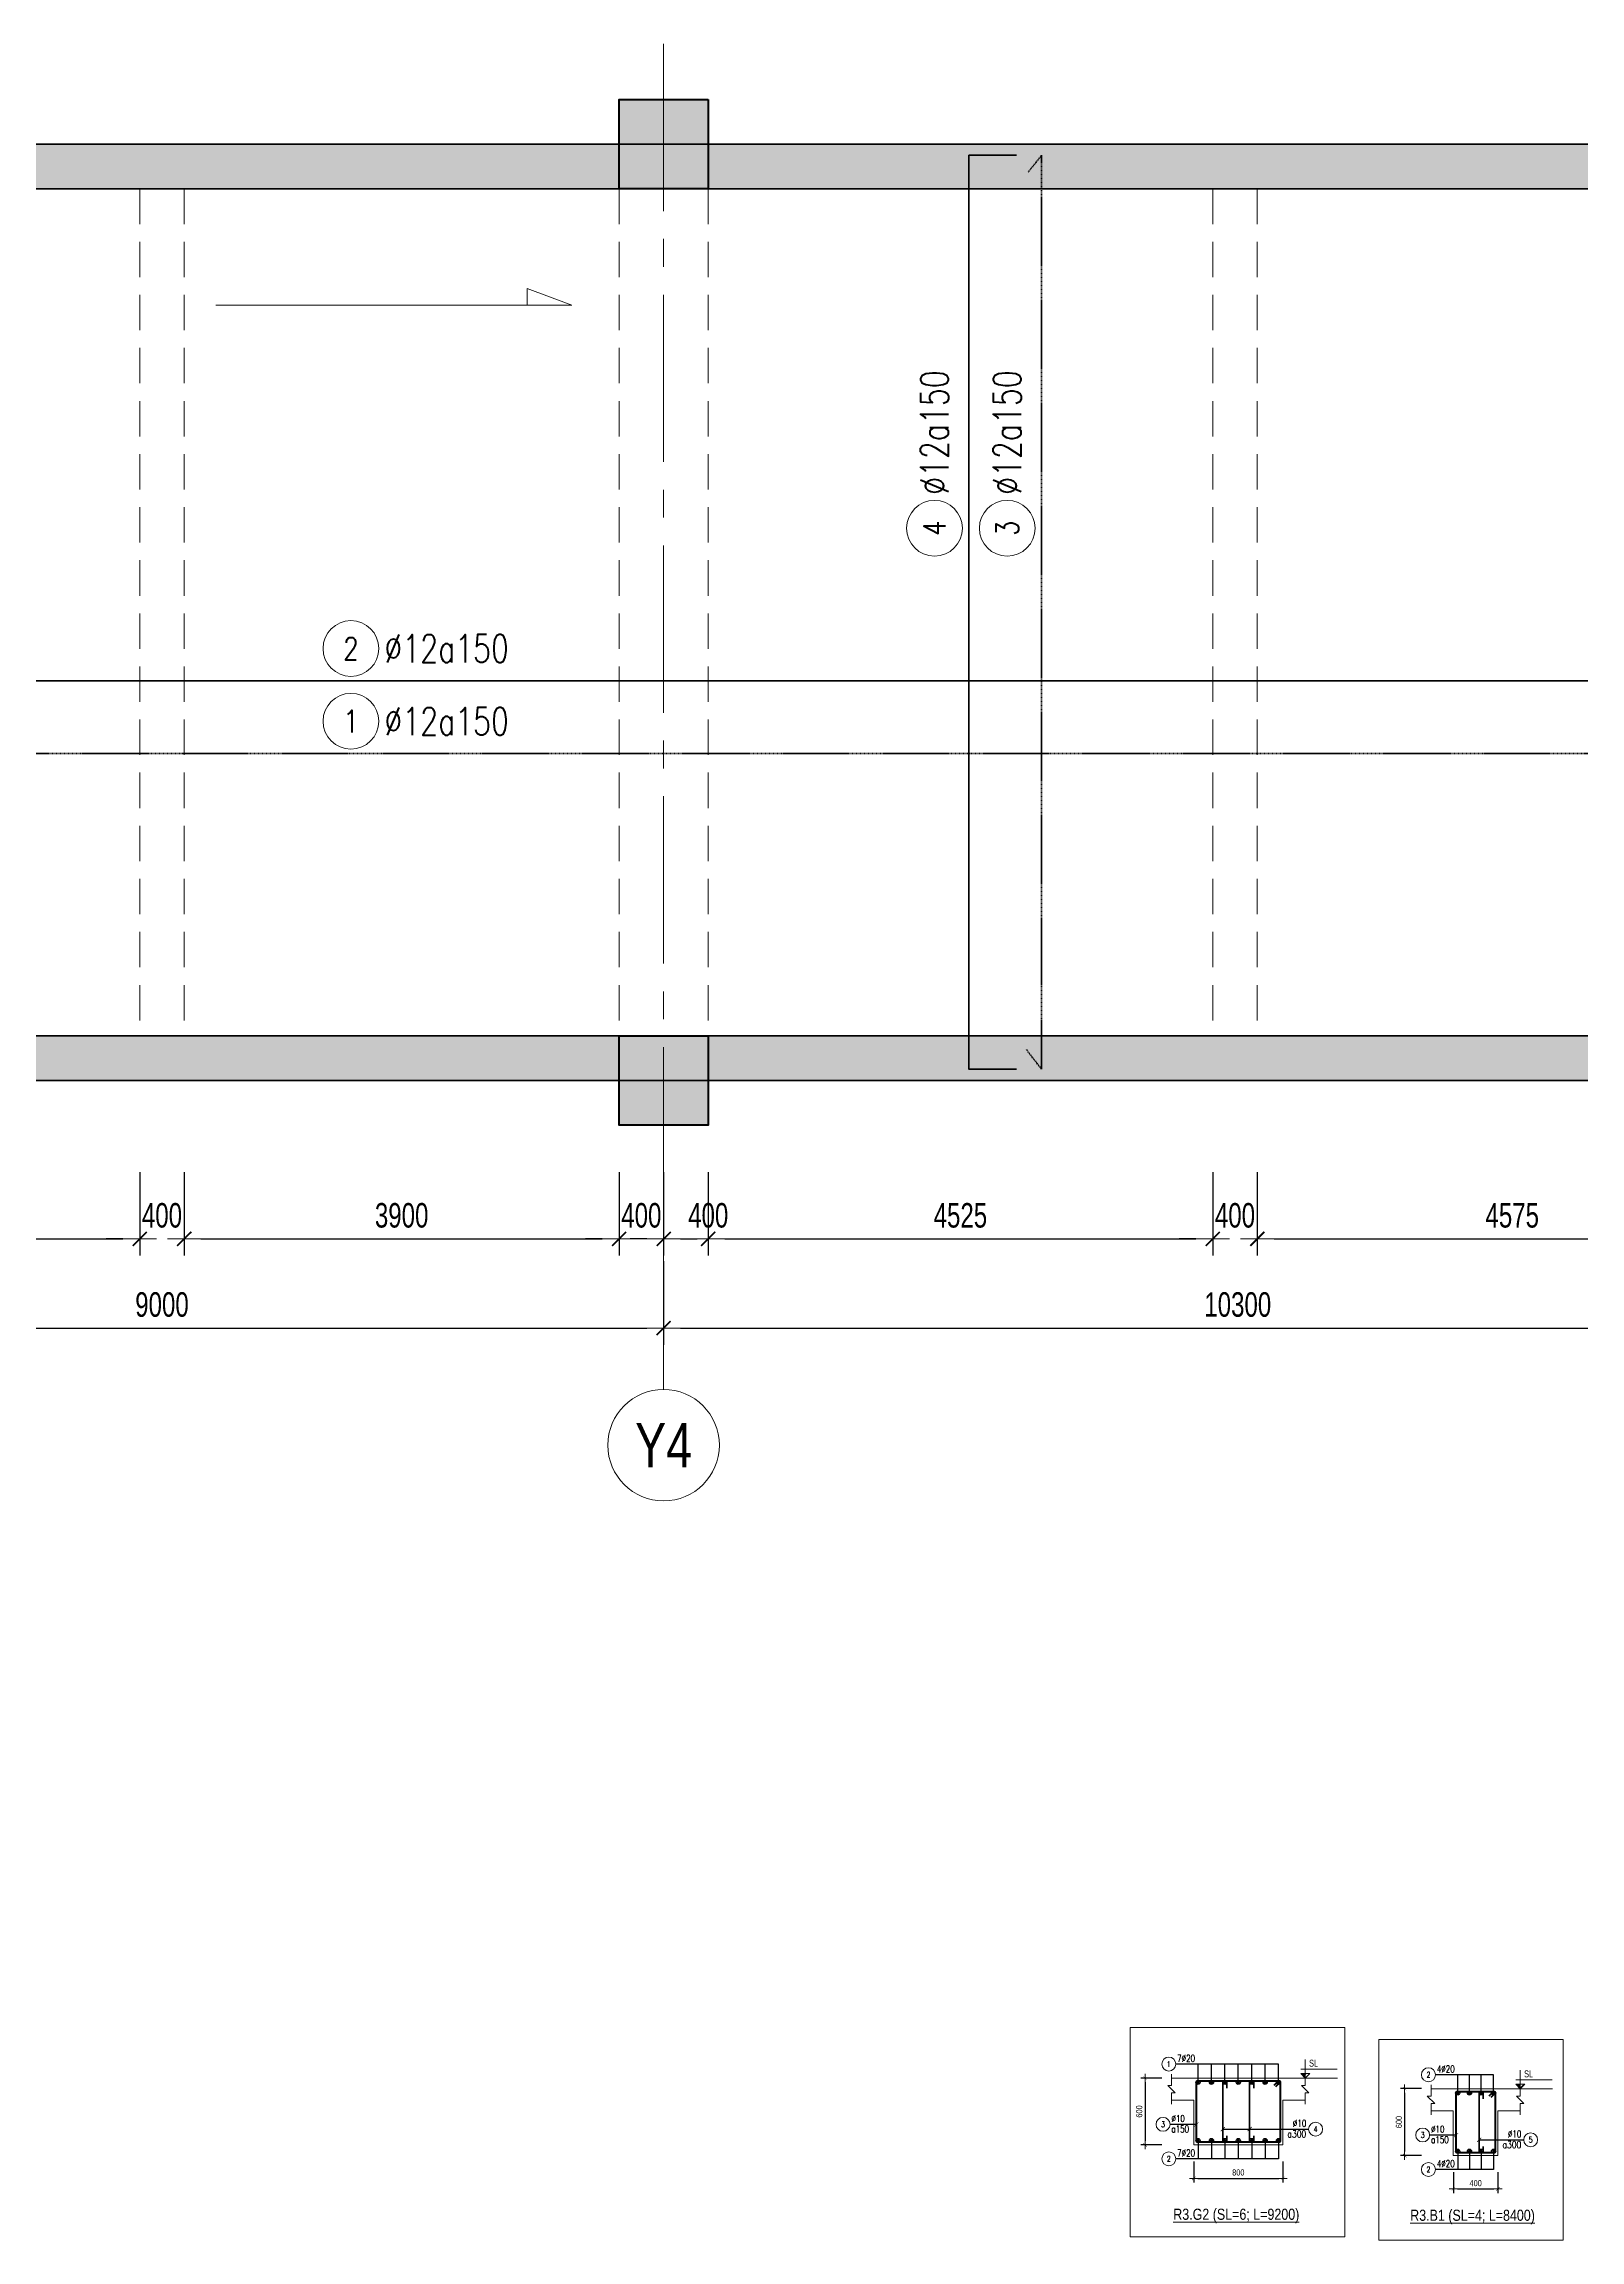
# Model space of a CAD drawing. Header units: millimetres. Extents: x -172050 to 1089997, y 452920 to 1051687.
# Drawn here: x 341758 to 355537, y 476603 to 496305 of the extents above; entities that cross this region are included whole.
import ezdxf
from ezdxf.enums import TextEntityAlignment as Align

# ---------------------------------------------------------------- set-up
doc = ezdxf.new("R2010")
doc.units = ezdxf.units.MM
doc.header["$MEASUREMENT"] = 0
for name, pattern in [('_DASH', [0.6, 0.4, -0.2]), ('CENTER2', [1.125, 0.75, -0.125, 0.125, -0.125]), ('HIDDEN2', [4.7625, 3.175, -1.5875]), ('POD_Grid$0$CENTER2', [1.125, 0.75, -0.125, 0.125, -0.125])]:
    doc.linetypes.add(name, pattern=pattern)
doc.layers.get('Defpoints').update_dxf_attribs({"color": 151, "lineweight": 9})
for name, color, linetype, lineweight in [('kata_thep - H', 4, 'Continuous', 35), ('NDC_S_ANNO', 7, 'Continuous', 20), ('NDC_S_AXIS', 5, 'CENTER2', 13), ('NDC_S_BEAM', 3, 'HIDDEN2', 20), ('NDC_S_CONTINUOUS', 3, 'Continuous', 20), ('NDC_S_DIM', 1, 'Continuous', 15), ('NDC_S_HATCH MATERIAL', 8, 'Continuous', 13), ('NDC_S_REBAR', 4, 'Continuous', 35), ('NDC_S_STIRRUP', 4, 'Continuous', 40), ('NDC_S_SYMBOL', 1, 'Continuous', 15), ('NDC_S_TEXT SYMBOL', 7, 'Continuous', 20), ('NDC_S_THIN LINE', 8, 'Continuous', 9), ('NDC_S_VN TEXT', 7, 'Continuous', 20), ('PD_B1F_Col$0$NDC_S-COLUMN', 4, 'Continuous', 40), ('PD_B1F_Col$0$NDC_S_HATCH COLUMN AND WALL', 251, 'Continuous', 13), ('POD_Grid$0$NDC_S_AXIS', 5, 'POD_Grid$0$CENTER2', 13), ('Ramp wall 3(B3-B1)$0$NDC_S_WALL', 6, 'Continuous', 35)]:
    doc.layers.add(name, color=color, linetype=linetype, lineweight=lineweight)
doc.styles.add('ARIAL', font='arial.ttf', dxfattribs={"width": 0.8})
doc.styles.add('NDC_ANNO', font='', dxfattribs={"width": 0.8})
doc.styles.add('NDC_DIM', font='', dxfattribs={"width": 0.75})
doc.styles.add('NDC_EN TXT', font='romans.shx', dxfattribs={"width": 0.8})
doc.styles.get('NDC_ANNO').set_extended_font_data('Dotum')
doc.styles.get('NDC_DIM').set_extended_font_data('Dotum')
doc.dimstyles.new('NDC_dim_100', dxfattribs={"dimscale": 100, "dimtxt": 2.2, "dimasz": 1.5, "dimexe": 1.5, "dimexo": 2.5, "dimgap": 1, "dimtad": 1, "dimdec": 0, "dimzin": 0, "dimdsep": 46, "dimtxsty": 'NDC_DIM', "dimblk": 'DIMMARK', "dimcen": 0.09, "dimdle": 1.2, "dimclrd": 1, "dimclre": 1, "dimclrt": 3, "dimadec": 0, "dimazin": 0, "dimtfac": 1, "dimtdec": 0, "dimtix": 1, "dimtofl": 0, "dimtmove": 0, "dimatfit": 3, "dimfxl": 6, "dimfxlon": 1, "dimtolj": 1, "dimtzin": 0, "dimarcsym": 0})
doc.dimstyles.new('NDC_dim_25', dxfattribs={"dimscale": 25, "dimtxt": 2.2, "dimasz": 1.5, "dimexe": 1.5, "dimexo": 2.5, "dimgap": 1, "dimtad": 1, "dimdec": 0, "dimzin": 0, "dimdsep": 46, "dimtxsty": 'NDC_DIM', "dimblk": 'DIMMARK', "dimcen": 0.09, "dimdle": 1.2, "dimclrd": 1, "dimclre": 1, "dimclrt": 3, "dimadec": 0, "dimazin": 0, "dimtfac": 1, "dimtdec": 0, "dimtix": 1, "dimtofl": 0, "dimtmove": 0, "dimatfit": 3, "dimfxl": 6, "dimfxlon": 1, "dimtolj": 1, "dimtzin": 0, "dimarcsym": 0})

# ---------------------------------------------------------------- blocks, each defined once
blk = doc.blocks.new('*U222')
blk.add_circle((-2.5, 0), 2.5)
at = {"layer": 'NDC_S_VN TEXT', "color": 7, "style": 'NDC_EN TXT', "width": 0.8}
blk.add_attdef('SH2', text='', height=2, dxfattribs=at).set_placement((-2.5, 0), align=Align.MIDDLE)
at = {"layer": 'NDC_S_VN TEXT', "color": 3, "style": 'NDC_EN TXT', "width": 0.75}
blk.add_attdef('DKKC1', (0.5, -1.25), '', height=2.5, dxfattribs=at)
blk = doc.blocks.new('DIMMARK')
at = {"layer": 'NDC_S_DIM', "color": 1}
blk.add_line((-1.5, 0), (1, 0), dxfattribs=at)
at = {"layer": 'NDC_S_DIM', "color": 2, "const_width": 0.1}
blk.add_lwpolyline([(-0.42, -0.42), (0.42, 0.42)], dxfattribs=at)
blk = doc.blocks.new('*D392')
at = {"layer": 'Defpoints', "color": 0, "transparency": 16777216}
for p in [(342617, 487506), (338717, 487406), (342617, 485585)]:
    blk.add_point(p, dxfattribs=at)
at = {"layer": 'NDC_S_DIM', "color": 1, "lineweight": -2, "transparency": 16777216}
for p, q in [((338717, 486185), (338717, 485435)), ((342617, 486185), (342617, 485435)), ((338867, 485585), (342467, 485585))]:
    blk.add_line(p, q, dxfattribs=at)
at = {"layer": 'NDC_S_DIM', "color": 1, "lineweight": -2, "transparency": 16777216, "xscale": 150, "yscale": 150, "zscale": 150, "rotation": 180}
blk.add_blockref('DIMMARK', (338717, 485585), dxfattribs=at)
at = {"layer": 'NDC_S_DIM', "color": 1, "lineweight": -2, "transparency": 16777216, "xscale": 150, "yscale": 150, "zscale": 150}
blk.add_blockref('DIMMARK', (342617, 485585), dxfattribs=at)
at = {"layer": 'NDC_S_DIM', "color": 3, "transparency": 16777216, "insert": (340667, 485795), "char_height": 220, "attachment_point": 5, "style": 'NDC_DIM'}
blk.add_mtext('\\A1;3900', dxfattribs=at)
blk = doc.blocks.new('*D393')
at = {"layer": 'Defpoints', "color": 0, "transparency": 16777216}
for p in [(342617, 487506), (343017, 487506), (343017, 485585)]:
    blk.add_point(p, dxfattribs=at)
at = {"layer": 'NDC_S_DIM', "color": 1, "lineweight": -2, "transparency": 16777216}
for p, q in [((342617, 486185), (342617, 485435)), ((343017, 486185), (343017, 485435)), ((342467, 485585), (342317, 485585)), ((343167, 485585), (343317, 485585))]:
    blk.add_line(p, q, dxfattribs=at)
at = {"layer": 'NDC_S_DIM', "color": 1, "lineweight": -2, "transparency": 16777216, "xscale": 150, "yscale": 150, "zscale": 150}
blk.add_blockref('DIMMARK', (342617, 485585), dxfattribs=at)
at = {"layer": 'NDC_S_DIM', "color": 1, "lineweight": -2, "transparency": 16777216, "xscale": 150, "yscale": 150, "zscale": 150, "rotation": 180}
blk.add_blockref('DIMMARK', (343017, 485585), dxfattribs=at)
at = {"layer": 'NDC_S_DIM', "color": 3, "transparency": 16777216, "insert": (342817, 485795), "char_height": 220, "attachment_point": 5, "style": 'NDC_DIM'}
blk.add_mtext('\\A1;400', dxfattribs=at)
blk = doc.blocks.new('*D394')
at = {"layer": 'Defpoints', "color": 0, "transparency": 16777216}
for p in [(343017, 487506), (346917, 487406), (346917, 485585)]:
    blk.add_point(p, dxfattribs=at)
at = {"layer": 'NDC_S_DIM', "color": 1, "lineweight": -2, "transparency": 16777216}
for p, q in [((343017, 486185), (343017, 485435)), ((346917, 486185), (346917, 485435)), ((343167, 485585), (346767, 485585))]:
    blk.add_line(p, q, dxfattribs=at)
at = {"layer": 'NDC_S_DIM', "color": 1, "lineweight": -2, "transparency": 16777216, "xscale": 150, "yscale": 150, "zscale": 150, "rotation": 180}
blk.add_blockref('DIMMARK', (343017, 485585), dxfattribs=at)
at = {"layer": 'NDC_S_DIM', "color": 1, "lineweight": -2, "transparency": 16777216, "xscale": 150, "yscale": 150, "zscale": 150}
blk.add_blockref('DIMMARK', (346917, 485585), dxfattribs=at)
at = {"layer": 'NDC_S_DIM', "color": 3, "transparency": 16777216, "insert": (344967, 485795), "char_height": 220, "attachment_point": 5, "style": 'NDC_DIM'}
blk.add_mtext('\\A1;3900', dxfattribs=at)
blk = doc.blocks.new('*D395')
at = {"layer": 'Defpoints', "color": 0, "transparency": 16777216}
for p in [(347317, 487506), (346917, 487406), (347317, 485585)]:
    blk.add_point(p, dxfattribs=at)
at = {"layer": 'NDC_S_DIM', "color": 1, "lineweight": -2, "transparency": 16777216}
for p, q in [((346917, 486185), (346917, 485435)), ((347317, 486185), (347317, 485435)), ((346767, 485585), (346617, 485585)), ((347467, 485585), (347617, 485585))]:
    blk.add_line(p, q, dxfattribs=at)
at = {"layer": 'NDC_S_DIM', "color": 1, "lineweight": -2, "transparency": 16777216, "xscale": 150, "yscale": 150, "zscale": 150}
blk.add_blockref('DIMMARK', (346917, 485585), dxfattribs=at)
at = {"layer": 'NDC_S_DIM', "color": 1, "lineweight": -2, "transparency": 16777216, "xscale": 150, "yscale": 150, "zscale": 150, "rotation": 180}
blk.add_blockref('DIMMARK', (347317, 485585), dxfattribs=at)
at = {"layer": 'NDC_S_DIM', "color": 3, "transparency": 16777216, "insert": (347117, 485795), "char_height": 220, "attachment_point": 5, "style": 'NDC_DIM'}
blk.add_mtext('\\A1;400', dxfattribs=at)
blk = doc.blocks.new('*D396')
at = {"layer": 'Defpoints', "color": 0, "transparency": 16777216}
for p in [(347317, 487506), (347717, 487406), (347717, 485585)]:
    blk.add_point(p, dxfattribs=at)
at = {"layer": 'NDC_S_DIM', "color": 1, "lineweight": -2, "transparency": 16777216}
for p, q in [((347317, 486185), (347317, 485435)), ((347717, 486185), (347717, 485435)), ((347167, 485585), (347017, 485585)), ((347867, 485585), (348017, 485585))]:
    blk.add_line(p, q, dxfattribs=at)
at = {"layer": 'NDC_S_DIM', "color": 1, "lineweight": -2, "transparency": 16777216, "xscale": 150, "yscale": 150, "zscale": 150}
blk.add_blockref('DIMMARK', (347317, 485585), dxfattribs=at)
at = {"layer": 'NDC_S_DIM', "color": 1, "lineweight": -2, "transparency": 16777216, "xscale": 150, "yscale": 150, "zscale": 150, "rotation": 180}
blk.add_blockref('DIMMARK', (347717, 485585), dxfattribs=at)
at = {"layer": 'NDC_S_DIM', "color": 3, "transparency": 16777216, "insert": (347717, 485795), "char_height": 220, "attachment_point": 5, "style": 'NDC_DIM'}
blk.add_mtext('\\A1;400', dxfattribs=at)
blk = doc.blocks.new('*D397')
at = {"layer": 'Defpoints', "color": 0, "transparency": 16777216}
for p in [(352242, 487906), (347717, 487406), (352242, 485585)]:
    blk.add_point(p, dxfattribs=at)
at = {"layer": 'NDC_S_DIM', "color": 1, "lineweight": -2, "transparency": 16777216}
for p, q in [((347717, 486185), (347717, 485435)), ((352242, 486185), (352242, 485435)), ((347867, 485585), (352092, 485585))]:
    blk.add_line(p, q, dxfattribs=at)
at = {"layer": 'NDC_S_DIM', "color": 1, "lineweight": -2, "transparency": 16777216, "xscale": 150, "yscale": 150, "zscale": 150, "rotation": 180}
blk.add_blockref('DIMMARK', (347717, 485585), dxfattribs=at)
at = {"layer": 'NDC_S_DIM', "color": 1, "lineweight": -2, "transparency": 16777216, "xscale": 150, "yscale": 150, "zscale": 150}
blk.add_blockref('DIMMARK', (352242, 485585), dxfattribs=at)
at = {"layer": 'NDC_S_DIM', "color": 3, "transparency": 16777216, "insert": (349979, 485795), "char_height": 220, "attachment_point": 5, "style": 'NDC_DIM'}
blk.add_mtext('\\A1;4525', dxfattribs=at)
blk = doc.blocks.new('*D398')
at = {"layer": 'Defpoints', "color": 0, "transparency": 16777216}
for p in [(352242, 487906), (352642, 487906), (352642, 485585)]:
    blk.add_point(p, dxfattribs=at)
at = {"layer": 'NDC_S_DIM', "color": 1, "lineweight": -2, "transparency": 16777216}
for p, q in [((352242, 486185), (352242, 485435)), ((352642, 486185), (352642, 485435)), ((352092, 485585), (351942, 485585)), ((352792, 485585), (352942, 485585))]:
    blk.add_line(p, q, dxfattribs=at)
at = {"layer": 'NDC_S_DIM', "color": 1, "lineweight": -2, "transparency": 16777216, "xscale": 150, "yscale": 150, "zscale": 150}
blk.add_blockref('DIMMARK', (352242, 485585), dxfattribs=at)
at = {"layer": 'NDC_S_DIM', "color": 1, "lineweight": -2, "transparency": 16777216, "xscale": 150, "yscale": 150, "zscale": 150, "rotation": 180}
blk.add_blockref('DIMMARK', (352642, 485585), dxfattribs=at)
at = {"layer": 'NDC_S_DIM', "color": 3, "transparency": 16777216, "insert": (352442, 485795), "char_height": 220, "attachment_point": 5, "style": 'NDC_DIM'}
blk.add_mtext('\\A1;400', dxfattribs=at)
blk = doc.blocks.new('*D400')
at = {"layer": 'Defpoints', "color": 0, "transparency": 16777216}
for p in [(338317, 487406), (347317, 486273), (347317, 484785)]:
    blk.add_point(p, dxfattribs=at)
at = {"layer": 'NDC_S_DIM', "color": 1, "lineweight": -2, "transparency": 16777216}
for p, q in [((338317, 485385), (338317, 484635)), ((347317, 485385), (347317, 484635)), ((338467, 484785), (347167, 484785))]:
    blk.add_line(p, q, dxfattribs=at)
at = {"layer": 'NDC_S_DIM', "color": 1, "lineweight": -2, "transparency": 16777216, "xscale": 150, "yscale": 150, "zscale": 150, "rotation": 180}
blk.add_blockref('DIMMARK', (338317, 484785), dxfattribs=at)
at = {"layer": 'NDC_S_DIM', "color": 1, "lineweight": -2, "transparency": 16777216, "xscale": 150, "yscale": 150, "zscale": 150}
blk.add_blockref('DIMMARK', (347317, 484785), dxfattribs=at)
at = {"layer": 'NDC_S_DIM', "color": 3, "transparency": 16777216, "insert": (342817, 484995), "char_height": 220, "attachment_point": 5, "style": 'NDC_DIM'}
blk.add_mtext('\\A1;9000', dxfattribs=at)
blk = doc.blocks.new('*D401')
at = {"layer": 'Defpoints', "color": 0, "transparency": 16777216}
for p in [(347317, 486273), (357617, 486225), (357617, 484785)]:
    blk.add_point(p, dxfattribs=at)
at = {"layer": 'NDC_S_DIM', "color": 1, "lineweight": -2, "transparency": 16777216}
for p, q in [((347317, 485385), (347317, 484635)), ((357617, 485385), (357617, 484635)), ((347467, 484785), (357467, 484785))]:
    blk.add_line(p, q, dxfattribs=at)
at = {"layer": 'NDC_S_DIM', "color": 1, "lineweight": -2, "transparency": 16777216, "xscale": 150, "yscale": 150, "zscale": 150, "rotation": 180}
blk.add_blockref('DIMMARK', (347317, 484785), dxfattribs=at)
at = {"layer": 'NDC_S_DIM', "color": 1, "lineweight": -2, "transparency": 16777216, "xscale": 150, "yscale": 150, "zscale": 150}
blk.add_blockref('DIMMARK', (357617, 484785), dxfattribs=at)
at = {"layer": 'NDC_S_DIM', "color": 3, "transparency": 16777216, "insert": (352467, 484995), "char_height": 220, "attachment_point": 5, "style": 'NDC_DIM'}
blk.add_mtext('\\A1;10300', dxfattribs=at)
blk = doc.blocks.new('*U165')
at = {"layer": 'NDC_S_SYMBOL'}
blk.add_line((0, 5), (0, 9), dxfattribs=at)
blk.add_circle((0, 0), 5, dxfattribs=at)
at = {"layer": 'NDC_S_TEXT SYMBOL', "color": 7, "style": 'NDC_ANNO', "width": 0.8}
blk.add_attdef('GRID', text='', height=4, dxfattribs=at).set_placement((0, 0), align=Align.MIDDLE)
blk = doc.blocks.new('*D409')
at = {"layer": 'Defpoints', "color": 0, "transparency": 16777216}
for p in [(352642, 487906), (357217, 487406), (357217, 485585)]:
    blk.add_point(p, dxfattribs=at)
at = {"layer": 'NDC_S_DIM', "color": 1, "lineweight": -2, "transparency": 16777216}
for p, q in [((352642, 486185), (352642, 485435)), ((357217, 486185), (357217, 485435)), ((352792, 485585), (357067, 485585))]:
    blk.add_line(p, q, dxfattribs=at)
at = {"layer": 'NDC_S_DIM', "color": 1, "lineweight": -2, "transparency": 16777216, "xscale": 150, "yscale": 150, "zscale": 150, "rotation": 180}
blk.add_blockref('DIMMARK', (352642, 485585), dxfattribs=at)
at = {"layer": 'NDC_S_DIM', "color": 1, "lineweight": -2, "transparency": 16777216, "xscale": 150, "yscale": 150, "zscale": 150}
blk.add_blockref('DIMMARK', (357217, 485585), dxfattribs=at)
at = {"layer": 'NDC_S_DIM', "color": 3, "transparency": 16777216, "insert": (354929, 485795), "char_height": 220, "attachment_point": 5, "style": 'NDC_DIM'}
blk.add_mtext('\\A1;4575', dxfattribs=at)
blk = doc.blocks.new('PD_B1F_Col$0$cot')
at = {"layer": 'PD_B1F_Col$0$NDC_S_HATCH COLUMN AND WALL', "ltscale": 0.005}
h = blk.add_hatch(color=256, dxfattribs=at)
h.dxf.hatch_style = 1
h.paths.add_polyline_path([(-0.5, 0.5), (0.5, 0.5), (0.5, -0.5), (-0.5, -0.5)])
at = {"layer": 'PD_B1F_Col$0$NDC_S-COLUMN', "ltscale": 0.005}
blk.add_lwpolyline([(-0.5, 0.5), (0.5, 0.5), (0.5, -0.5), (-0.5, -0.5)], close=True, dxfattribs=at)
blk = doc.blocks.new('ramp4-2')
at = {"layer": 'NDC_S_HATCH MATERIAL'}
h = blk.add_hatch(dxfattribs=at)
h.set_pattern_fill('BT-01', color=252, scale=30, style=0, pattern_type=2)
h.set_pattern_definition([(50, (-494627.18, 641176.97), (215.178055, -18.82564), [22.5, -247.5]), (355, (-494627.18, 641176.97), (-41.6254, 225.65764), [18, -198]), (100.4514, (-494609.25, 641175.4), (173.552815, 206.831863), [19.122057, -210.342634]), (46.1842, (-494627.18, 641236.97), (320.172315, -49.655704), [33.75, -371.25]), (96.6356, (-494600.5, 641232.84), (280.39881, 292.23536), [28.68309, -315.5139]), (351.1842, (-494627.18, 641236.97), (280.39858, 292.23558), [27, -297]), (21, (-494597.18, 641221.97), (179.072116, -120.785667), [22.5, -247.5]), (326, (-494597.18, 641221.97), (72.9946, 217.545014), [18, -198]), (71.4514, (-494582.26, 641211.9), (252.06679, 96.75915), [19.122057, -210.342634]), (37.5, (-494627.18, 641176.97), (3.6479566, 99.868156), [0, -195.6, 0, -201, 0, -198.75]), (7.5, (-494627.18, 641176.97), (78.920861, 118.323514), [0, -114.6, 0, -191.1, 0, -75.75]), (327.5, (-494694.08, 641176.97), (160.146731, -6.7664615), [0, -75, 0, -234, 0, -310.5]), (317.5, (-494724.08, 641176.97), (174.95585, 30.031495), [0, -97.5, 0, -155.4, 0, -220.5]), (45, (-494627.18, 641176.97), (-90.156115, 90.156115), []), (45, (-494627.18, 641213.72), (-90.156115, 90.156115), [])])
h.paths.add_polyline_path([(415597, 508764), (449517, 508764), (449517, 509164), (415597, 509164)])
h = blk.add_hatch(dxfattribs=at)
h.set_pattern_fill('BT-01', color=252, scale=30, style=0, pattern_type=2)
h.set_pattern_definition([(50, (-494627.18, 633176.97), (215.178055, -18.82564), [22.5, -247.5]), (355, (-494627.18, 633176.97), (-41.6254, 225.65764), [18, -198]), (100.4514, (-494609.25, 633175.4), (173.552815, 206.831863), [19.122057, -210.342634]), (46.1842, (-494627.18, 633236.97), (320.172315, -49.655704), [33.75, -371.25]), (96.6356, (-494600.5, 633232.84), (280.39881, 292.23536), [28.68309, -315.5139]), (351.1842, (-494627.18, 633236.97), (280.39858, 292.23558), [27, -297]), (21, (-494597.18, 633221.97), (179.072116, -120.785667), [22.5, -247.5]), (326, (-494597.18, 633221.97), (72.9946, 217.545014), [18, -198]), (71.4514, (-494582.26, 633211.9), (252.06679, 96.75915), [19.122057, -210.342634]), (37.5, (-494627.18, 633176.97), (3.6479566, 99.868156), [0, -195.6, 0, -201, 0, -198.75]), (7.5, (-494627.18, 633176.97), (78.920861, 118.323514), [0, -114.6, 0, -191.1, 0, -75.75]), (327.5, (-494694.08, 633176.97), (160.146731, -6.7664615), [0, -75, 0, -234, 0, -310.5]), (317.5, (-494724.08, 633176.97), (174.95585, 30.031495), [0, -97.5, 0, -155.4, 0, -220.5]), (45, (-494627.18, 633176.97), (-90.156115, 90.156115), []), (45, (-494627.18, 633213.72), (-90.156115, 90.156115), [])])
h.paths.add_polyline_path([(415597, 500764), (449517, 500764), (449517, 501164), (415597, 501164)])
at = {"layer": 'NDC_S_BEAM', "ltscale": 100}
for p, q in [((426717, 508764), (426717, 501164)), ((427117, 508764), (427117, 501164)), ((431017, 508764), (431017, 501164)), ((431817, 508764), (431817, 501164)), ((436342, 508764), (436342, 501164)), ((436742, 508764), (436742, 501164))]:
    blk.add_line(p, q, dxfattribs=at)
at = {"layer": 'POD_Grid$0$NDC_S_AXIS', "ltscale": 2000}
for p, q in [((431417, 510063), (431417, 497993)), ((413612, 509164), (453440, 509164)), ((413612, 500764), (453440, 500764))]:
    blk.add_line(p, q, dxfattribs=at)
at = {"layer": 'Ramp wall 3(B3-B1)$0$NDC_S_WALL', "ltscale": 200}
for points in [[(415597, 508764), (415597, 509164), (449517, 509164), (449517, 508764)], [(449517, 501164), (449517, 500764), (415597, 500764), (415597, 501164)]]:
    blk.add_lwpolyline(points, close=True, dxfattribs=at)
at = {"xscale": 800, "yscale": 800, "rotation": 270}
for p in [(431417, 509164), (431417, 500764)]:
    blk.add_blockref('PD_B1F_Col$0$cot', p, dxfattribs=at)
blk = doc.blocks.new('kata_block_THEP')
at = {"layer": 'NDC_S_REBAR', "color": 0}
for p, q in [((-0.5, 0), (0.5, 0)), ((-0.35, 0.35), (0.35, -0.35)), ((0.35, 0.35), (-0.35, -0.35)), ((0, 0.5), (0, -0.5))]:
    blk.add_line(p, q, dxfattribs=at)
at = {"layer": 'NDC_S_REBAR', "color": 0, "const_width": 0.0833}
blk.add_lwpolyline([(-0.5, 0, 1), (0.5, 0, 1), (-0.5, 0, 1)], format="xyb", dxfattribs=at)
blk = doc.blocks.new('*D632')
at = {"layer": 'Defpoints', "color": 0, "transparency": 16777216}
for p in [(354470, 477962), (353964, 477362), (354470, 477362)]:
    blk.add_point(p, dxfattribs=at)
at = {"layer": 'NDC_S_DIM', "color": 1, "lineweight": -2, "transparency": 16777216}
for p, q in [((354114, 477962), (353927, 477962)), ((353964, 477924), (353964, 477399)), ((354114, 477362), (353927, 477362))]:
    blk.add_line(p, q, dxfattribs=at)
at = {"layer": 'NDC_S_DIM', "color": 1, "lineweight": -2, "transparency": 16777216, "xscale": 37.5, "yscale": 37.5, "zscale": 37.5}
for p, rotation in [((353964, 477962), 90), ((353964, 477362), 270)]:
    blk.add_blockref('DIMMARK', p, dxfattribs=dict(at, rotation=rotation))
at = {"layer": 'NDC_S_DIM', "color": 3, "transparency": 16777216, "insert": (353912, 477662), "char_height": 55, "attachment_point": 5, "rotation": 90, "style": 'NDC_DIM'}
blk.add_mtext('\\A1;600', dxfattribs=at)
blk = doc.blocks.new('*D633')
at = {"layer": 'Defpoints', "color": 0, "transparency": 16777216}
for p in [(354401, 477362), (354801, 477362), (354801, 477062)]:
    blk.add_point(p, dxfattribs=at)
at = {"layer": 'NDC_S_DIM', "color": 1, "lineweight": -2, "transparency": 16777216}
for p, q in [((354401, 477212), (354401, 477024)), ((354801, 477212), (354801, 477024)), ((354438, 477062), (354763, 477062))]:
    blk.add_line(p, q, dxfattribs=at)
at = {"layer": 'NDC_S_DIM', "color": 1, "lineweight": -2, "transparency": 16777216, "xscale": 37.5, "yscale": 37.5, "zscale": 37.5, "rotation": 180}
blk.add_blockref('DIMMARK', (354401, 477062), dxfattribs=at)
at = {"layer": 'NDC_S_DIM', "color": 1, "lineweight": -2, "transparency": 16777216, "xscale": 37.5, "yscale": 37.5, "zscale": 37.5}
blk.add_blockref('DIMMARK', (354801, 477062), dxfattribs=at)
at = {"layer": 'NDC_S_DIM', "color": 3, "transparency": 16777216, "insert": (354601, 477114), "char_height": 55, "attachment_point": 5, "style": 'NDC_DIM'}
blk.add_mtext('\\A1;400', dxfattribs=at)
blk = doc.blocks.new('kata_block_TD')
at = {"color": 6, "linetype": 'ByBlock', "lineweight": -2, "style": 'ARIAL', "width": 0.8}
blk.add_attdef('SECTDET2', text='', height=5, dxfattribs=at).set_placement((0, 7.97), align=Align.CENTER)
at = {"color": 0, "linetype": 'ByBlock', "lineweight": -2, "style": 'ARIAL', "width": 0.8}
blk.add_attdef('SECTDET1', text='', height=5, dxfattribs=at).set_placement((0, 1.47), align=Align.CENTER)
at = {"color": 3, "lineweight": 25, "style": 'ARIAL', "width": 0.8}
blk.add_attdef('SSCALE', text='', height=2.5, dxfattribs=at).set_placement((0, -4), align=Align.CENTER)
blk = doc.blocks.new('*U631')
blk.add_circle((2.5, 0), 2.5)
at = {"layer": 'NDC_S_VN TEXT', "color": 3, "style": 'NDC_EN TXT'}
for tag, width, p in [('DK2', 0.75, (-0.85, 0.85)), ('KC2', 0.8, (-0.85, -2.97))]:
    blk.add_attdef(tag, text='', height=2.5, dxfattribs=dict(at, width=width)).set_placement(p, align=Align.RIGHT)
at = {"layer": 'NDC_S_VN TEXT', "color": 7, "style": 'NDC_EN TXT', "width": 0.8}
blk.add_attdef('SH3', text='', height=2, dxfattribs=at).set_placement((2.5, 0), align=Align.MIDDLE)
blk = doc.blocks.new('*U296')
blk.add_circle((-2.5, 0), 2.5)
at = {"layer": 'NDC_S_VN TEXT', "color": 7, "style": 'NDC_EN TXT', "width": 0.8}
blk.add_attdef('SH2', text='', height=2, dxfattribs=at).set_placement((-2.5, 0), align=Align.MIDDLE)
at = {"layer": 'NDC_S_VN TEXT', "color": 3, "style": 'NDC_EN TXT', "width": 0.75}
for tag, p in [('DK1', (0.5, 0.85)), ('KC1', (0.5, -2.97))]:
    blk.add_attdef(tag, p, '', height=2.5, dxfattribs=at)
blk = doc.blocks.new('*U298')
blk.add_circle((-2.5, 0), 2.5)
at = {"layer": 'NDC_S_VN TEXT', "color": 7, "style": 'NDC_EN TXT', "width": 0.8}
blk.add_attdef('SH2', text='', height=2, dxfattribs=at).set_placement((-2.5, 0), align=Align.MIDDLE)
at = {"layer": 'NDC_S_VN TEXT', "color": 3, "style": 'NDC_EN TXT', "width": 0.75}
blk.add_attdef('DK1', (0.5, 0.85), '', height=2.5, dxfattribs=at)
blk = doc.blocks.new('kata_block_CT')
at = {"layer": 'NDC_S_ANNO'}
blk.add_hatch(color=3, dxfattribs=at).paths.add_polyline_path([(0, 1.6), (-1.61, 1.6), (0, 0)])
at = {"layer": 'NDC_S_ANNO', "ltscale": 50}
h = blk.add_hatch(dxfattribs=at)
h.set_pattern_fill('ANSI31', color=256, scale=1.406251, style=0)
h.set_pattern_definition([(45, (0, 5e-12), (-3.157, 3.157), [])])
h.paths.add_polyline_path([(0, 1.6), (0, 0), (1.61, 1.6)])
for p, q in [((11.56, 0), (-1.64, 0)), ((-1.59, 3.14), (11.47, 3.14))]:
    blk.add_line(p, q, dxfattribs=at)
at = {"layer": 'NDC_S_ANNO', "color": 8, "ltscale": 50}
blk.add_lwpolyline([(0, 0), (-1.61, 1.6), (0, 1.6)], dxfattribs=at)
at = {"layer": 'NDC_S_ANNO', "ltscale": 50}
for points in [[(0, 0), (-1.61, 1.6), (0, 1.6)], [(0, 6.69), (0, 0)], [(0, 0), (1.61, 1.6), (0, 1.6)]]:
    blk.add_lwpolyline(points, dxfattribs=at)
at = {"layer": 'NDC_S_TEXT SYMBOL', "color": 3, "style": 'NDC_ANNO', "width": 0.8}
blk.add_attdef('CT', (1.41, 4.07), '', height=2.5, dxfattribs=at)
blk = doc.blocks.new('*D975')
at = {"layer": 'Defpoints', "color": 0, "transparency": 16777216}
for p in [(352072, 477457), (352872, 477457), (352872, 477157)]:
    blk.add_point(p, dxfattribs=at)
at = {"layer": 'NDC_S_DIM', "color": 1, "lineweight": -2, "transparency": 16777216}
for p, q in [((352072, 477307), (352072, 477120)), ((352872, 477307), (352872, 477120)), ((352109, 477157), (352834, 477157))]:
    blk.add_line(p, q, dxfattribs=at)
at = {"layer": 'NDC_S_DIM', "color": 1, "lineweight": -2, "transparency": 16777216, "xscale": 37.5, "yscale": 37.5, "zscale": 37.5, "rotation": 180}
blk.add_blockref('DIMMARK', (352072, 477157), dxfattribs=at)
at = {"layer": 'NDC_S_DIM', "color": 1, "lineweight": -2, "transparency": 16777216, "xscale": 37.5, "yscale": 37.5, "zscale": 37.5}
blk.add_blockref('DIMMARK', (352872, 477157), dxfattribs=at)
at = {"layer": 'NDC_S_DIM', "color": 3, "transparency": 16777216, "insert": (352472, 477210), "char_height": 55, "attachment_point": 5, "style": 'NDC_DIM'}
blk.add_mtext('\\A1;800', dxfattribs=at)
blk = doc.blocks.new('*D976')
at = {"layer": 'Defpoints', "color": 0, "transparency": 16777216}
for p in [(352216, 478057), (351635, 477457), (352216, 477457)]:
    blk.add_point(p, dxfattribs=at)
at = {"layer": 'NDC_S_DIM', "color": 1, "lineweight": -2, "transparency": 16777216}
for p, q in [((351785, 478057), (351598, 478057)), ((351635, 478020), (351635, 477495)), ((351785, 477457), (351598, 477457))]:
    blk.add_line(p, q, dxfattribs=at)
at = {"layer": 'NDC_S_DIM', "color": 1, "lineweight": -2, "transparency": 16777216, "xscale": 37.5, "yscale": 37.5, "zscale": 37.5}
for p, rotation in [((351635, 478057), 90), ((351635, 477457), 270)]:
    blk.add_blockref('DIMMARK', p, dxfattribs=dict(at, rotation=rotation))
at = {"layer": 'NDC_S_DIM', "color": 3, "transparency": 16777216, "insert": (351583, 477757), "char_height": 55, "attachment_point": 5, "rotation": 90, "style": 'NDC_DIM'}
blk.add_mtext('\\A1;600', dxfattribs=at)

msp = doc.modelspace()

# ---------------------------------------------------------------- linework, layer by layer
at = {"layer": 'Defpoints'}
for points in [[(351502.2, 478510.2), (353426.4, 478510.2), (353426.4, 476631.4), (351502.2, 476631.4)], [(353733.2, 478404.2), (355384.6, 478404.2), (355384.6, 476603.5), (353733.2, 476603.5)]]:
    msp.add_lwpolyline(points, close=True, dxfattribs=at)
at = {"layer": 'kata_thep - H', "color": 4}
for points in [[(350483.2, 487106.1), (350054.9, 487106.1), (350054.9, 495305.6), (350483.2, 495305.6)], [(333516.7, 490164.1), (333516.7, 490592.4), (361566.7, 490592.4), (361566.7, 490164.1)]]:
    msp.add_lwpolyline(points, dxfattribs=at)
at = {"layer": 'kata_thep - H', "color": 4, "linetype": '_DASH', "ltscale": 20}
for points in [[(350587.3, 495155.1), (350707.6, 495305.6), (350707.6, 487106.1), (350570.2, 487284)], [(361416.2, 490060.1), (361566.7, 489939.8), (333516.7, 489939.8), (333694.6, 490077.1)]]:
    msp.add_lwpolyline(points, dxfattribs=at)
at = {"layer": 'NDC_S_ANNO'}
msp.add_lwpolyline([(346092.5, 493961.9), (346092.5, 494111.9), (346492.5, 493961.9), (343301.3, 493961.9)], dxfattribs=at)
at = {"layer": 'NDC_S_CONTINUOUS'}
for points in [[(351871.7, 478057.4), (352071.7, 478057.4), (352071.7, 478057.4), (352871.7, 478057.4), (352871.7, 478057.4), (353071.7, 478057.4)], [(354200.6, 477961.7), (354400.6, 477961.7), (354400.6, 477961.7), (354800.6, 477961.7), (354800.6, 477961.7), (355000.6, 477961.7)], [(351871.7, 477857.4), (352071.7, 477857.4), (352071.7, 477457.4), (352871.7, 477457.4), (352871.7, 477857.4), (353071.7, 477857.4)], [(354200.6, 477761.7), (354400.6, 477761.7), (354400.6, 477361.7), (354800.6, 477361.7), (354800.6, 477761.7), (355000.6, 477761.7)]]:
    msp.add_lwpolyline(points, dxfattribs=at)
at = {"layer": 'NDC_S_REBAR'}
for points in [[(352369.8, 477965), (352369.8, 478014, 1), (352333, 478014), (352333, 477500.8, 1), (352369.8, 477500.8), (352369.8, 477540.1, -0.4142136)], [(352610.5, 477965), (352610.5, 478014, 1), (352573.6, 478014), (352573.6, 477500.8, 1), (352610.5, 477500.8), (352610.5, 477540.1, -0.4142136)], [(354669, 477869.4), (354669, 477918.3, 1), (354632.2, 477918.3), (354632.2, 477405.1, 1), (354669, 477405.1), (354669, 477444.4, -0.4142136)]]:
    msp.add_lwpolyline(points, format="xyb", dxfattribs=at)
at = {"layer": 'NDC_S_STIRRUP'}
for points in [[(352792.7, 477992.4), (352832.7, 478032.4, -0.4142136), (352846.7, 478018.4), (352846.7, 477496.4, -0.4142136), (352832.7, 477482.4), (352110.7, 477482.4, -0.4142136), (352096.7, 477496.4), (352096.7, 478018.4, -0.4142136), (352110.7, 478032.4), (352832.7, 478032.4, -0.4142136), (352846.7, 478018.4), (352806.7, 477978.4)], [(354721.6, 477896.7), (354761.6, 477936.7, -0.4142136), (354775.6, 477922.7), (354775.6, 477400.7, -0.4142136), (354761.6, 477386.7), (354439.6, 477386.7, -0.4142136), (354425.6, 477400.7), (354425.6, 477922.7, -0.4142136), (354439.6, 477936.7), (354761.6, 477936.7, -0.4142136), (354775.6, 477922.7), (354735.6, 477882.7)]]:
    msp.add_lwpolyline(points, format="xyb", dxfattribs=at)
at = {"layer": 'NDC_S_THIN LINE'}
for points in [[(351871.7, 477824.1), (351871.7, 477924.1), (351905.1, 477924.1), (351838.4, 477990.7), (351871.7, 477990.7), (351871.7, 478090.7)], [(353071.7, 477824.1), (353071.7, 477924.1), (353105.1, 477924.1), (353038.4, 477990.7), (353071.7, 477990.7), (353071.7, 478090.7)], [(354200.6, 477728.4), (354200.6, 477828.4), (354233.9, 477828.4), (354167.3, 477895), (354200.6, 477895), (354200.6, 477995)], [(355000.6, 477728.4), (355000.6, 477828.4), (355033.9, 477828.4), (354967.3, 477895), (355000.6, 477895), (355000.6, 477995)]]:
    msp.add_lwpolyline(points, dxfattribs=at)

# ---------------------------------------------------------------- block references
at = {"layer": 'NDC_S_AXIS', "xscale": 100, "yscale": 100, "zscale": 100}
msp.add_blockref('*U165', (347316.7, 483734.7), dxfattribs=at).add_auto_attribs({'GRID': 'Y4'})
at = {"layer": 'NDC_S_BEAM'}
msp.add_blockref('ramp4-2', (-84100, -13757.7), dxfattribs=at)
at = {"layer": 'NDC_S_REBAR', "color": 3, "xscale": 22, "yscale": 22, "zscale": 22}
for p in [(352110.7, 478018.4), (354439.6, 477922.7), (352110.7, 477496.4), (354439.6, 477400.7)]:
    msp.add_blockref('kata_block_THEP', p, dxfattribs=at)
at = {"layer": 'NDC_S_REBAR', "xscale": -22, "yscale": 22, "zscale": 22, "rotation": 180}
for p in [(352231.1, 478018.4), (352351.4, 478018.4), (352471.7, 478018.4), (352592.1, 478018.4), (352712.4, 478018.4), (354545.1, 477922.7), (354650.6, 477922.7)]:
    msp.add_blockref('kata_block_THEP', p, dxfattribs=at)
at = {"layer": 'NDC_S_REBAR', "xscale": 22, "yscale": 22, "zscale": 22}
for p in [(352832.7, 478018.4), (354761.6, 477922.7), (352231.1, 477496.4), (352351.4, 477496.4), (352471.7, 477496.4), (352592.1, 477496.4), (352712.4, 477496.4), (352832.7, 477496.4), (354545.1, 477400.7), (354650.6, 477400.7), (354761.6, 477400.7)]:
    msp.add_blockref('kata_block_THEP', p, dxfattribs=at)
at = {"layer": 'NDC_S_THIN LINE', "xscale": 25, "yscale": 25, "zscale": 25}
for name, p, values in [('*U298', (351910.7, 478182.4), {'SH2': '1', 'DK1': '7%%c20'}), ('*U298', (354239.6, 478086.7), {'SH2': '2', 'DK1': '4%%c20'}), ('*U296', (351859.2, 477641.6), {'SH2': '3', 'DK1': '%%c10', 'KC1': 'a150'}), ('*U631', (353102.8, 477598.9), {'SH3': '4', 'DK2': '%%c10', 'KC2': 'a300'}), ('*U296', (354188.1, 477545.9), {'SH2': '3', 'DK1': '%%c10', 'KC1': 'a150'}), ('*U631', (355031.7, 477503.2), {'SH3': '5', 'DK2': '%%c10', 'KC2': 'a300'}), ('*U298', (351910.7, 477332.4), {'SH2': '2', 'DK1': '7%%c20'}), ('*U298', (354239.6, 477236.7), {'SH2': '2', 'DK1': '4%%c20'})]:
    msp.add_blockref(name, p, dxfattribs=at).add_auto_attribs(values)
at = {"layer": 'NDC_S_VN TEXT', "xscale": 100, "yscale": 100, "zscale": 100, "rotation": 90}
for p, values in [((349746.6, 492209.8), {'SH2': '4', 'DKKC1': '%%C12a150'}), ((350399.2, 492209.8), {'SH2': '3', 'DKKC1': '%%C12a150'})]:
    msp.add_blockref('*U222', p, dxfattribs=at).add_auto_attribs(values)
at = {"layer": 'NDC_S_VN TEXT'}
for name, p, xscale, yscale, zscale, values in [('*U222', (344762.1, 490881), 100, 100, 100, {'SH2': '2', 'DKKC1': '%%C12a150'}), ('*U222', (344762.1, 490228.4), 100, 100, 100, {'SH2': '1', 'DKKC1': '%%C12a150'}), ('kata_block_CT', (353071.7, 478057.4), 25, 25, 25, {'CT': 'SL'}), ('kata_block_CT', (355000.6, 477961.7), 25, 25, 25, {'CT': 'SL'})]:
    msp.add_blockref(name, p, dxfattribs=dict(at, xscale=xscale, yscale=yscale, zscale=zscale)).add_auto_attribs(values)
ref = msp.add_blockref('kata_block_TD', (352453.8, 476755.7), dxfattribs=dict(at, xscale=20, yscale=20, zscale=20))
ref.add_attrib('SECTDET1', '%%UR3.G2 (SL=6; L=9200)', dxfattribs={"layer": '0', "color": 0, "linetype": 'ByBlock', "lineweight": -2, "height": 100, "style": 'ARIAL', "width": 0.8}).set_placement((352453.8, 476785.1), align=Align.CENTER)
ref = msp.add_blockref('kata_block_TD', (354573, 476746.8), dxfattribs=dict(at, xscale=20, yscale=20, zscale=20))
ref.add_attrib('SECTDET1', '%%UR3.B1 (SL=4; L=8400)', dxfattribs={"layer": '0', "color": 0, "linetype": 'ByBlock', "lineweight": -2, "height": 100, "style": 'ARIAL', "width": 0.8}).set_placement((354573, 476776.2), align=Align.CENTER)

# ---------------------------------------------------------------- dimensions: what is measured, and where the dimension line sits
at = {"layer": 'NDC_S_DIM'}
for base, p1, p2, picture, middle in [((352241.7, 485584.7), (347716.7, 487406.1), (352241.7, 487906.1), '*D397', (349979.2, 485794.9)), ((352641.7, 485584.7), (352241.7, 487906.1), (352641.7, 487906.1), '*D398', (352441.7, 485794.9)), ((357216.7, 485584.7), (352641.7, 487906.1), (357216.7, 487406.1), '*D409', (354929.2, 485794.9)), ((342616.7, 485584.7), (338716.7, 487406.1), (342616.7, 487506.1), '*D392', (340666.7, 485794.9)), ((343016.7, 485584.7), (342616.7, 487506.1), (343016.7, 487506.1), '*D393', (342816.7, 485794.9)), ((346916.7, 485584.7), (343016.7, 487506.1), (346916.7, 487406.1), '*D394', (344966.7, 485794.9)), ((347316.7, 485584.7), (346916.7, 487406.1), (347316.7, 487506.1), '*D395', (347116.7, 485794.9)), ((347316.7, 484784.7), (338316.7, 487406.1), (347316.7, 486273.2), '*D400', (342816.7, 484994.9)), ((357616.7, 484784.7), (347316.7, 486273.2), (357616.7, 486225.4), '*D401', (352466.7, 484994.9))]:
    dim = msp.add_linear_dim(base=base, p1=p1, p2=p2, dimstyle='NDC_dim_100', override={"dimtmove": 1}, dxfattribs=at)
    dim.commit()
    dim.dimension.update_dxf_attribs({"geometry": picture, "text_midpoint": middle})
dim = msp.add_linear_dim(base=(347716.7, 485584.7), p1=(347316.7, 487506.1), p2=(347716.7, 487406.1), dimstyle='NDC_dim_100', override={"dimtmove": 1}, dxfattribs=at)
dim.commit()
dim.dimension.update_dxf_attribs({"geometry": '*D396', "text_midpoint": (347716.7, 485584.7), "dimtype": 160})
for base, p1, p2, picture, middle in [((351635.4, 477457.4), (352216.4, 478057.4), (352216.4, 477457.4), '*D976', (351582.9, 477757.4)), ((353964.3, 477361.7), (354470.3, 477961.7), (354470.3, 477361.7), '*D632', (353911.7, 477661.7))]:
    dim = msp.add_linear_dim(base=base, p1=p1, p2=p2, angle=270, dimstyle='NDC_dim_25', dxfattribs=at)
    dim.commit()
    dim.dimension.update_dxf_attribs({"geometry": picture, "text_midpoint": middle})
for base, p1, p2, picture, middle in [((352871.7, 477157.4), (352071.7, 477457.4), (352871.7, 477457.4), '*D975', (352471.7, 477209.9)), ((354800.6, 477061.7), (354400.6, 477361.7), (354800.6, 477361.7), '*D633', (354600.6, 477114.3))]:
    dim = msp.add_linear_dim(base=base, p1=p1, p2=p2, dimstyle='NDC_dim_25', dxfattribs=at)
    dim.commit()
    dim.dimension.update_dxf_attribs({"geometry": picture, "text_midpoint": middle})

# ---------------------------------------------------------------- leaders
at = {"layer": 'NDC_S_THIN LINE'}
for points, override in [([(352110.7, 478018.4), (352110.7, 478182.4), (351910.7, 478182.4)], {"dimldrblk": 'DotBlank'}), ([(352231.1, 478018.4), (352231.1, 478182.4), (351910.7, 478182.4)], {"dimldrblk": 'DotBlank'}), ([(352471.7, 478018.4), (352471.7, 478182.4), (351910.7, 478182.4)], {"dimldrblk": 'DotBlank'}), ([(352712.4, 478018.4), (352712.4, 478182.4), (351910.7, 478182.4)], {"dimldrblk": 'DotBlank'}), ([(352832.7, 478018.4), (352832.7, 478182.4), (351910.7, 478182.4)], {"dimldrblk": 'DotBlank'}), ([(352592.1, 478018.4), (352592.1, 478182.4), (351910.7, 478182.4)], {"dimldrblk": 'DotBlank'}), ([(352351.4, 478018.4), (352351.4, 478182.4), (351910.7, 478182.4)], {"dimldrblk": 'DotBlank'}), ([(354761.6, 477922.7), (354761.6, 478086.7), (354239.6, 478086.7)], {"dimldrblk": 'DotBlank'}), ([(354650.6, 477922.7), (354650.6, 478086.7), (354239.6, 478086.7)], {"dimldrblk": 'DotBlank'}), ([(354545.1, 477922.7), (354545.1, 478086.7), (354239.6, 478086.7)], {"dimldrblk": 'DotBlank'}), ([(354439.6, 477922.7), (354439.6, 478086.7), (354239.6, 478086.7)], {"dimldrblk": 'DotBlank'}), ([(352096.7, 477641.6), (351859.2, 477641.6)], {"dimldrblk": 'ArchTick'}), ([(352333, 477598.9), (353102.8, 477598.9)], {"dimldrblk": 'ArchTick'}), ([(352573.6, 477598.9), (353102.8, 477598.9)], {"dimldrblk": 'ArchTick'}), ([(354425.6, 477545.9), (354188.1, 477545.9)], {"dimldrblk": 'ArchTick'}), ([(352110.7, 477496.4), (352110.7, 477332.4), (351910.7, 477332.4)], {"dimldrblk": 'DotBlank'}), ([(352231.1, 477496.4), (352231.1, 477332.4), (351910.7, 477332.4)], {"dimldrblk": 'DotBlank'}), ([(352471.7, 477496.4), (352471.7, 477332.4), (351910.7, 477332.4)], {"dimldrblk": 'DotBlank'}), ([(352712.4, 477496.4), (352712.4, 477332.4), (351910.7, 477332.4)], {"dimldrblk": 'DotBlank'}), ([(352832.7, 477496.4), (352832.7, 477332.4), (351910.7, 477332.4)], {"dimldrblk": 'DotBlank'}), ([(352592.1, 477496.4), (352592.1, 477332.4), (351910.7, 477332.4)], {"dimldrblk": 'DotBlank'}), ([(352351.4, 477496.4), (352351.4, 477332.4), (351910.7, 477332.4)], {"dimldrblk": 'DotBlank'}), ([(354761.6, 477400.7), (354761.6, 477236.7), (354239.6, 477236.7)], {"dimldrblk": 'DotBlank'}), ([(354650.6, 477400.7), (354650.6, 477236.7), (354239.6, 477236.7)], {"dimldrblk": 'DotBlank'}), ([(354545.1, 477400.7), (354545.1, 477236.7), (354239.6, 477236.7)], {"dimldrblk": 'DotBlank'}), ([(354439.6, 477400.7), (354439.6, 477236.7), (354239.6, 477236.7)], {"dimldrblk": 'DotBlank'}), ([(354632.2, 477503.2), (355031.7, 477503.2)], {"dimldrblk": 'ArchTick'})]:
    msp.add_leader(points, dimstyle='NDC_dim_25', override=override, dxfattribs=at)

doc.saveas('drawing.dxf')
